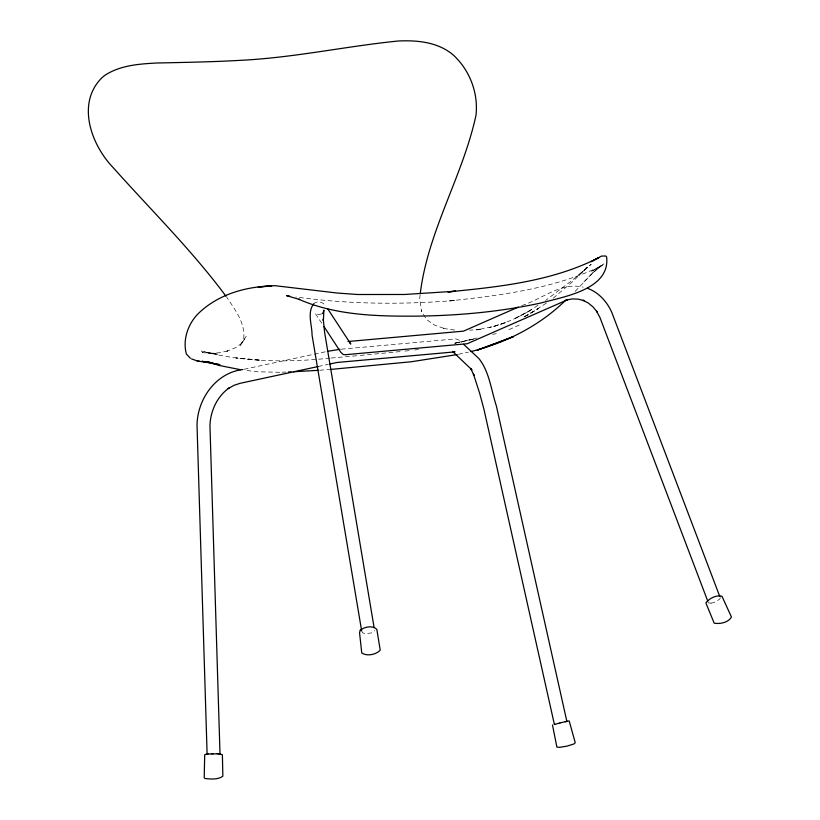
<?xml version="1.0" encoding="UTF-8"?>
<svg xmlns="http://www.w3.org/2000/svg" width="820" height="820" viewBox="0 0 820 820"><rect width="100%" height="100%" fill="white"/><g stroke="black" fill="none" stroke-linecap="round" stroke-linejoin="round"><path stroke-width="0.61" stroke-dasharray="4.1 3.07" d="M420.137 294.769L419.737 298.357L421.531 311.241L421.234 310.616L426.42 319.41L434.528 325.13L445.157 328.758L443.569 328.441L457.498 330.481M575.148 291.387L594.654 270.866L604.535 263.374L592.491 273.08L582.979 282.859M592.491 273.08L602.372 264.798L590.974 271.707L599.389 266.889C552.26 289.029 499.749 295.477 448.53 301.022L455.848 300.397C402.62 304.794 348.879 304.343 295.928 296.973M553.254 298.203L573.016 281.26L587.428 267.197L578.961 274.915L591.199 264.255L571.653 280.717L545.546 300.458M313.712 303.841C317.217 300.11 323.541 302.17 325.868 306.208M546.407 303.072L526.583 315.936M538.012 305.286L527.26 312.174L514.13 318.959L531.985 309.427C518.63 317.412 504.279 323.982 489.109 327.682L506.678 322.239L494.306 326.309L476.717 329.917L481.709 328.974L469.768 330.224M524.667 316.622L538.555 308.505L522.186 317.945M508.943 329.66L521.694 323.91M521.766 305.553C541.743 299.474 560.972 281.69 583.174 287.154M477.086 337.963L454.608 343.293M321.542 313.937L317.576 314.695L315.218 313.435L321.922 323.439M454.997 343.272L474.749 338.855L453.521 343.406M458.493 354.291L468.476 352.098M244.155 369.266L326.186 351.626M318.303 366.499L328.236 364.357M492.625 334.345L496.192 333.699M414.787 349.996L418.538 349.463M400.109 351.606L358.914 355.542M404.988 351.093L409.877 350.57M341.243 349.187L455.807 338.875L459.118 340.105L461.814 342.616M331.147 358.032L357.653 355.654M329.917 358.125C287.02 362.696 243.355 362.266 201.464 351.062L217.454 354.25L202.232 352.579L215.896 353.369L210.381 353.379L219.688 352.733L229.18 350.601L226.822 351.226L235.811 347.588L242.935 342.36L242.033 343.108L246.236 336.272L239.512 346.655L243.612 339.439C245.805 323.541 235.114 309.816 226.822 297.322M319.728 370.23L331.024 369.4M711.135 603.141L708.664 602.946A6.478 2.152 -22.9 0 1 708.203 602.413M282.213 372.198L285.954 372.054M279.712 372.29L256.865 371.757L244.35 370.189M361.804 631.144L362.542 632.814L365.382 633.686L371.265 632.968A6.478 2.819 -7.6 0 0 374.504 630.539M720.216 597.636A6.478 2.152 -22.9 0 1 719.376 599.317L716.485 601.326A6.478 2.152 -22.9 0 1 711.104 603.151M259.325 360.113L235.873 357.92L259.325 360.113"/><path stroke-width="1.23" d="M420.27 293.57C427.845 231.178 462.808 176.208 475.989 115.292C478.501 92.65 469.542 69.618 452.619 54.417C437.347 41.974 417.236 40.129 398.274 41C345.927 46.268 294.267 57.605 241.623 60.27C213.261 61.93 184.859 62.392 156.466 63.017C138.816 63.98 120.366 65.323 105.093 75.173L102.254 77.439C76.301 102.602 90.743 143.889 112.463 166.849C150.675 209.684 191.777 250.131 226.053 296.317M323.377 311.969L323.9 310.083L323.387 320.661L323.264 319.103L324.648 332.654L374.033 627.115M313.712 303.841C306.906 312.553 312.092 325.079 312.051 335.052L361.64 630.775M322.301 313.578L323.101 312.707M566.302 299.648C540.165 325.396 506.432 342.739 470.977 351.544M591.015 261.744L601.501 256.086L605.785 256.004L606.605 256.865C610.572 289.45 563.483 296.799 540.79 303.021C499.431 311.959 457.109 315.761 414.838 316.151C375.642 316.315 335.195 315.249 298.716 299.208L299.731 299.536L286.487 295.61L289.665 296.133M552.465 724.9L556.882 747.082L559.619 747.358L567.071 746.108L573.928 743.966L575.24 742.725L569.203 720.954L566.825 721.272M463.607 344.297L478.87 358.524C489.509 371.89 491.19 390.228 496.397 406.074L566.856 721.354L566.025 721.641M592.194 261.18L598.805 257.654C552.157 281.414 499.257 286.887 447.915 291.92L455.551 291.223L404.547 294.482L357.551 294.503L337.379 293.047L274.71 285.657L258.228 286.949L271.645 286.047C245.252 286.569 217.73 294.688 198.46 313.414C188.046 323.726 182.44 339.757 186.396 354.066L190.414 358.299M518.271 307.09L463.474 331.147L347.977 341.52M497.094 342.883L513.545 336.6L477.209 350.171L495.915 343.334M559.988 722.943L554.392 724.47L483.943 409.252L479.556 392.934L473.396 373.899L473.991 375.427L470.69 368.457L471.941 369.892L452.64 351.483M559.978 722.953L566.856 721.354M457.252 354.568L411.373 361.743L331.024 369.4M565.277 721.682L566.333 721.446M242.915 369.533C215.793 372.649 197.087 399.483 197.036 425.652L207.122 754.482M327.426 351.36L339.972 349.299M318.303 366.499L240.004 383.34L233.864 385.38L228.165 388.639L228.913 388.055C217.013 396.706 210.309 411.261 209.961 425.816L220.026 754.502M329.486 364.09L336.938 362.481L455.059 351.872L453.296 351.544M208.198 754.031L217.156 753.816M208.27 753.682L204.703 754.728L204.211 777.78L205.01 778.487C210.73 779.164 218.11 779.799 222.855 776.202L222.384 754.707L218.335 753.662M318.478 370.322L293.437 371.767M288.445 371.952L290.946 371.86M211.416 753.713L213.384 753.662M196.595 360.636L198.87 360.779M209.366 362.604L197.856 361.138L191.552 358.924M240.588 369.717L219.883 365.587L206.312 361.61L213.671 363.229M217.156 753.826L218.673 754M209.469 362.327L201.904 361.312L219.606 364.869M216.131 363.772L219.811 364.582M587.428 288.271C598.692 292.351 607.23 301.821 611.894 312.676L719.765 596.437M349.761 342.698L350.796 344.051L327.682 308.761M324.033 326.647L340.853 352.333L343.283 354.517L344.943 354.752L467.215 343.734L567.563 299.751L566.405 299.976L572.422 298.91L578.366 299.156L584.066 300.663L582.907 300.243L588.237 302.99L593.014 306.895L597.073 311.897L596.57 311.21L599.922 317.463L707.793 601.203M706.297 602.413L706.092 603.448L714.179 623.159C719.98 624.256 728.529 622.524 731.46 617.019L721.928 596.181C716.27 594.961 709.833 598.057 706.297 602.413M360.267 630.221L359.549 632.702L361.753 652.945C367.053 656.533 375.949 654.729 380.234 650.168L376.81 629.329C372.495 625.158 364.654 626.757 360.267 630.221M554.904 724.367L554.392 724.46L554.904 724.378"/></g></svg>
